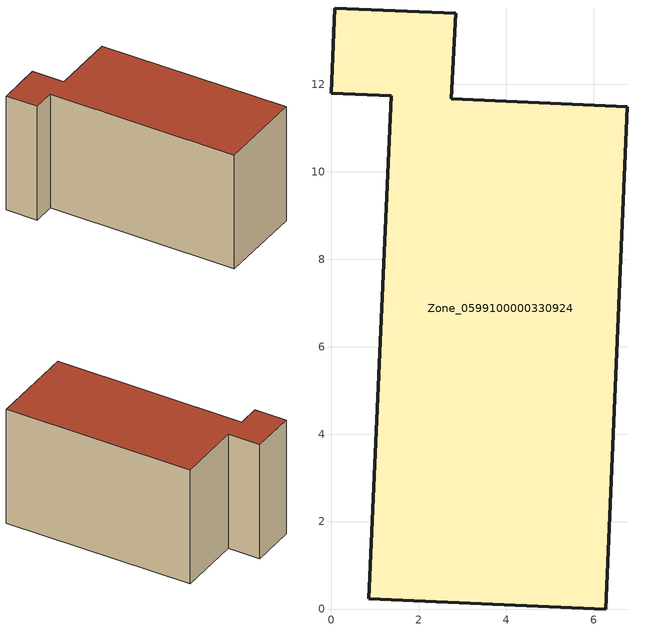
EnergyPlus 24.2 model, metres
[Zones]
Zone_0599100000330924
 floor ground (C_G): 0.08,13.74 2.84,13.62 2.75,11.67 6.77,11.49 6.28,0 0.86,0.24 1.38,11.73 0,11.8 z1.01
 wall outside (C_F): 6.77,11.49 2.75,11.67 2.84,13.62 0.08,13.74 0,11.8 1.38,11.73 0.86,0.24 6.28,0 6.77,11.49 z1.01:8.36
 roof outside (C_R): 0.08,13.74 0,11.8 1.38,11.73 0.86,0.24 6.28,0 6.77,11.49 2.75,11.67 2.84,13.62 z8.36
[BUILDING]
Pand.0599100000330924: North Axis=0; Terrain=City; Loads Convergence Tolerance Value=0.04; Temperature Convergence Tolerance Value=0.4; Solar Distribution=FullExterior; Maximum Number of Warmup Days=25; Minimum Number of Warmup Days=1
[Site:Location]
Rotterdam.The.Hague.AP_ZH_NLD Design_Conditions: Latitude=51.96; Longitude=4.45; Time Zone=1; Elevation=-4.5
[SITE:GROUNDTEMPERATURE:BUILDINGSURFACE]
18, 18, 18, 18, 18, 18, 18, 18, 18, 18, 18, 18
[MATERIAL] Thermal Absorptance=0.9; Solar Absorptance=0.7; Visible Absorptance=0.7
Name | Roughness | Thickness | Conductivity | Density | Specific Heat
G.TI.1975-1991 | MediumSmooth | 0.15 | 0.288461 | 540 | 1210
F.TI.1975-1991 | Rough | 0.3 | 0.230769 | 1920 | 840
R.TI.1975-1991 | MediumRough | 0.2 | 0.153846 | 1500 | 1000
[CONSTRUCTION]
C_G: G.TI.1975-1991
C_F: F.TI.1975-1991
C_R: R.TI.1975-1991
[ZONE]
Zone_0599100000330924: Type=1; Multiplier=1; Ceiling Height=Autocalculate; Volume=Autocalculate; Floor Area=autocalculate; Part of Total Floor Area=Yes
[ZONEINFILTRATION:DESIGNFLOWRATE]
Infil_Zone_0599100000330924: Zone or ZoneList or Space or SpaceList=Zone_0599100000330924; Schedule=AlwaysOn; Design Flow Rate Calculation Method=Flow/Area; Flow Rate per Floor Area=0.003; Constant Term Coefficient=1; Temperature Term Coefficient=0; Velocity Term Coefficient=0; Velocity Squared Term Coefficient=0
[HVACTEMPLATE:ZONE:IDEALLOADSAIRSYSTEM]
Zone_0599100000330924: Maximum Heating Supply Air Temperature=50; Minimum Cooling Supply Air Temperature=13; Maximum Heating Supply Air Humidity Ratio=0.0156; Minimum Cooling Supply Air Humidity Ratio=0.0077; Heating Limit=NoLimit; Cooling Limit=NoLimit; Dehumidification Control Type=ConstantSensibleHeatRatio; Cooling Sensible Heat Ratio=0.7; Dehumidification Setpoint=60; Humidification Control Type=None; Humidification Setpoint=30; Outdoor Air Method=None; Outdoor Air Flow Rate per Person=0.00944; Outdoor Air Flow Rate per Zone Floor Area=0; Outdoor Air Flow Rate per Zone=0; Demand Controlled Ventilation Type=None; Outdoor Air Economizer Type=NoEconomizer; Heat Recovery Type=None; Sensible Heat Recovery Effectiveness=0.7; Latent Heat Recovery Effectiveness=0.65
[ZONECONTROL:THERMOSTAT]
ThermostatControl_Zone_0599100000330924: Zone or ZoneList=Zone_0599100000330924; Control Type Schedule=DualSetpointControlType; Control 1=Thermostat_Zone_0599100000330924; Temperature Difference Between Cutout And Setpoint=0
[THERMOSTATSETPOINT:DUALSETPOINT]
Thermostat_Zone_0599100000330924: Heating Setpoint Temperature Schedule=HeatingSetpoint_Zone_0599100000330924; Cooling Setpoint Temperature Schedule=CoolingSetpoint_Zone_0599100000330924
[SCHEDULE:COMPACT]
HeatingSetpoint_Zone_0599100000330924: Through: 12/31, For: AllDays, Until: 24:00, 21
CoolingSetpoint_Zone_0599100000330924: Through: 12/31, For: AllDays, Until: 24:00, 24
DualSetpointControlType: Through: 12/31, For: AllDays, Until: 24:00, 4
AlwaysOn: Through: 12/31, For: AllDays, Until: 24:00, 1
